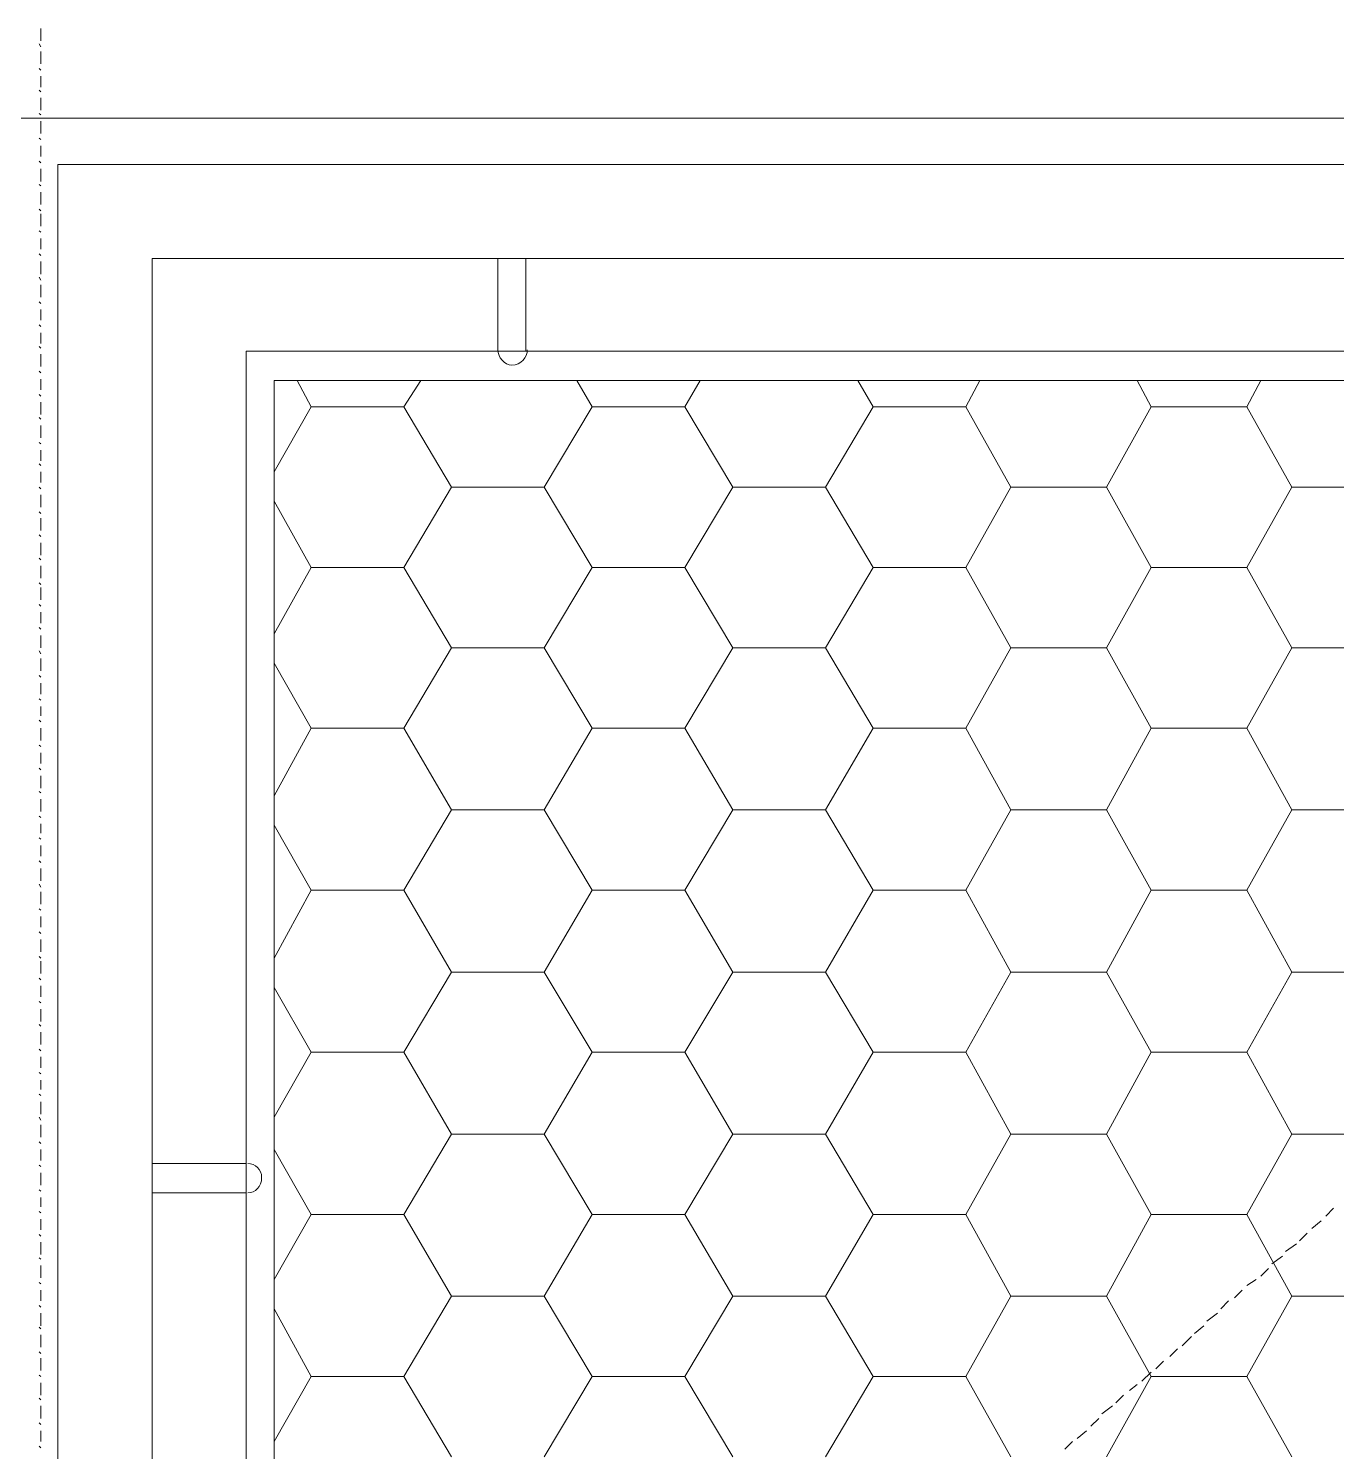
# Model space of a CAD drawing. Header units: millimetres. Extents: x 2928 to 3112, y 1220 to 1280.
# Drawn here: x 3055.361 to 3056.762, y 1266.627 to 1268.151 of the extents above; entities that cross this region are included whole.
import ezdxf

# ---------------------------------------------------------------- set-up
doc = ezdxf.new("R2010")
doc.units = ezdxf.units.MM

msp = doc.modelspace()

# ---------------------------------------------------------------- linework, layer by layer
at = {"color": 252, "linetype": 'Continuous', "lineweight": 13, "true_color": 0x989898}
for points in [[(3055.37452, 1268.15136), (3055.37452, 1268.13813), (3055.37452, 1268.13813)], [(3055.37452, 1268.13151), (3055.37287, 1268.13482), (3055.37287, 1268.13482)], [(3055.37452, 1268.12655), (3055.37452, 1268.11332), (3055.37452, 1268.11332)], [(3055.37452, 1268.1067), (3055.37287, 1268.10836), (3055.37287, 1268.10836)], [(3055.37452, 1268.10009), (3055.37452, 1268.08851), (3055.37452, 1268.08851)], [(3055.37452, 1268.08355), (3055.37287, 1268.0852), (3055.37287, 1268.0852)], [(3055.37452, 1268.07693), (3055.37452, 1268.0637), (3055.37452, 1268.0637)], [(3055.37452, 1268.05874), (3055.37287, 1268.06039), (3055.37287, 1268.06039)], [(3055.37452, 1268.05212), (3055.37452, 1268.03889), (3055.37452, 1268.03889)], [(3055.37452, 1268.03227), (3055.37287, 1268.03393), (3055.37287, 1268.03393)], [(3055.37452, 1268.02566), (3055.37452, 1268.01408), (3055.37452, 1268.01408)], [(3055.37452, 1268.00746), (3055.37287, 1268.00912), (3055.37287, 1268.00912)], [(3055.37452, 1268.00085), (3055.37452, 1267.98762), (3055.37452, 1267.98762)], [(3055.37452, 1267.98265), (3055.37287, 1267.98431), (3055.37287, 1267.98431)], [(3055.37452, 1267.97604), (3055.37452, 1267.96281), (3055.37452, 1267.96281)], [(3055.37452, 1267.95619), (3055.37287, 1267.95784), (3055.37287, 1267.95784)], [(3055.37452, 1267.95288), (3055.37452, 1267.93965), (3055.37452, 1267.93965)], [(3055.37452, 1267.93303), (3055.37287, 1267.93469), (3055.37287, 1267.93469)], [(3055.37452, 1267.92642), (3055.37452, 1267.91484), (3055.37452, 1267.91484)], [(3055.37452, 1267.90822), (3055.37287, 1267.90988), (3055.37287, 1267.90988)], [(3055.37452, 1267.90161), (3055.37452, 1267.88838), (3055.37452, 1267.88838)], [(3055.37452, 1267.88176), (3055.37287, 1267.88507), (3055.37287, 1267.88507)], [(3055.37452, 1267.8768), (3055.37452, 1267.86357), (3055.37452, 1267.86357)], [(3055.37452, 1267.85695), (3055.37287, 1267.85861), (3055.37287, 1267.85861)], [(3055.37452, 1267.85034), (3055.37452, 1267.83876), (3055.37452, 1267.83876)], [(3055.37452, 1267.83214), (3055.37287, 1267.8338), (3055.37287, 1267.8338)], [(3055.37452, 1267.82553), (3055.37452, 1267.81395), (3055.37452, 1267.81395)], [(3055.37452, 1267.80899), (3055.37287, 1267.81064), (3055.37287, 1267.81064)], [(3055.37452, 1267.80237), (3055.37452, 1267.78914), (3055.37452, 1267.78914)], [(3055.37452, 1267.78252), (3055.37287, 1267.78418), (3055.37287, 1267.78418)], [(3055.37452, 1267.77591), (3055.37452, 1267.76433), (3055.37452, 1267.76433)], [(3055.37452, 1267.75771), (3055.37287, 1267.75937), (3055.37287, 1267.75937)], [(3055.37452, 1267.7511), (3055.37452, 1267.73786), (3055.37452, 1267.73786)], [(3055.37452, 1267.7329), (3055.37287, 1267.73456), (3055.37287, 1267.73456)], [(3055.37452, 1267.72629), (3055.37452, 1267.71305), (3055.37452, 1267.71305)], [(3055.37452, 1267.70644), (3055.37287, 1267.70809), (3055.37287, 1267.70809)], [(3055.37452, 1267.69982), (3055.37452, 1267.68824), (3055.37452, 1267.68824)], [(3055.37452, 1267.68328), (3055.37287, 1267.68494), (3055.37287, 1267.68494)], [(3055.37452, 1267.67667), (3055.37452, 1267.66509), (3055.37452, 1267.66509)], [(3055.37452, 1267.65847), (3055.37287, 1267.66013), (3055.37287, 1267.66013)], [(3055.37452, 1267.65186), (3055.37452, 1267.63862), (3055.37452, 1267.63862)], [(3055.37452, 1267.63201), (3055.37287, 1267.63366), (3055.37287, 1267.63366)], [(3055.37452, 1267.62705), (3055.37452, 1267.61381), (3055.37452, 1267.61381)], [(3055.37452, 1267.6072), (3055.37287, 1267.60885), (3055.37287, 1267.60885)], [(3055.37452, 1267.60058), (3055.37452, 1267.58735), (3055.37452, 1267.58735)], [(3055.37452, 1267.58239), (3055.37287, 1267.58404), (3055.37287, 1267.58404)], [(3055.37452, 1267.57577), (3055.37452, 1267.56254), (3055.37452, 1267.56254)], [(3055.37452, 1267.55593), (3055.37287, 1267.55758), (3055.37287, 1267.55758)], [(3055.37452, 1267.55262), (3055.37452, 1267.53939), (3055.37452, 1267.53939)], [(3055.37452, 1267.53277), (3055.37287, 1267.53442), (3055.37287, 1267.53442)], [(3055.37452, 1267.52615), (3055.37452, 1267.51458), (3055.37452, 1267.51458)], [(3055.37452, 1267.50796), (3055.37287, 1267.50961), (3055.37287, 1267.50961)], [(3055.37452, 1267.50134), (3055.37452, 1267.48811), (3055.37452, 1267.48811)], [(3055.37452, 1267.4815), (3055.37287, 1267.4848), (3055.37287, 1267.4848)], [(3055.37452, 1267.47653), (3055.37452, 1267.4633), (3055.37452, 1267.4633)], [(3055.37452, 1267.45669), (3055.37287, 1267.45834), (3055.37287, 1267.45834)], [(3055.37452, 1267.45007), (3055.37452, 1267.43849), (3055.37452, 1267.43849)], [(3055.37452, 1267.43188), (3055.37287, 1267.43353), (3055.37287, 1267.43353)], [(3055.37452, 1267.42526), (3055.37452, 1267.41534), (3055.37452, 1267.41534)], [(3055.37452, 1267.40872), (3055.37287, 1267.41037), (3055.37287, 1267.41037)], [(3055.37452, 1267.4021), (3055.37452, 1267.38887), (3055.37452, 1267.38887)], [(3055.37452, 1267.38226), (3055.37287, 1267.38391), (3055.37287, 1267.38391)], [(3055.37452, 1267.37564), (3055.37452, 1267.36406), (3055.37452, 1267.36406)], [(3055.37452, 1267.35745), (3055.37287, 1267.3591), (3055.37287, 1267.3591)], [(3055.37452, 1267.35083), (3055.37452, 1267.3376), (3055.37452, 1267.3376)], [(3055.37452, 1267.33264), (3055.37287, 1267.33429), (3055.37287, 1267.33429)], [(3055.37452, 1267.32602), (3055.37452, 1267.31279), (3055.37452, 1267.31279)], [(3055.37452, 1267.30617), (3055.37287, 1267.30783), (3055.37287, 1267.30783)], [(3055.37452, 1267.29956), (3055.37452, 1267.28963), (3055.37452, 1267.28963)], [(3055.37452, 1267.28302), (3055.37287, 1267.28467), (3055.37287, 1267.28467)], [(3055.37452, 1267.2764), (3055.37452, 1267.26482), (3055.37452, 1267.26482)], [(3055.37452, 1267.25821), (3055.37287, 1267.25986), (3055.37287, 1267.25986)], [(3055.37452, 1267.25159), (3055.37452, 1267.23836), (3055.37452, 1267.23836)], [(3055.37452, 1267.23174), (3055.37287, 1267.23505), (3055.37287, 1267.23505)], [(3055.37452, 1267.22678), (3055.37452, 1267.21355), (3055.37452, 1267.21355)], [(3055.37452, 1267.20693), (3055.37287, 1267.20859), (3055.37287, 1267.20859)], [(3055.37452, 1267.20032), (3055.37452, 1267.18874), (3055.37452, 1267.18874)], [(3055.37452, 1267.18212), (3055.37287, 1267.18378), (3055.37287, 1267.18378)], [(3055.37452, 1267.17551), (3055.37452, 1267.16228), (3055.37452, 1267.16228)], [(3055.37452, 1267.15566), (3055.37287, 1267.15731), (3055.37287, 1267.15731)], [(3055.37452, 1267.15235), (3055.37452, 1267.13912), (3055.37452, 1267.13912)], [(3055.37452, 1267.1325), (3055.37287, 1267.13416), (3055.37287, 1267.13416)], [(3055.37452, 1267.12589), (3055.37452, 1267.11431), (3055.37452, 1267.11431)], [(3055.37452, 1267.10769), (3055.37287, 1267.10935), (3055.37287, 1267.10935)], [(3055.37452, 1267.10108), (3055.37452, 1267.08785), (3055.37452, 1267.08785)], [(3055.37452, 1267.08288), (3055.37287, 1267.08454), (3055.37287, 1267.08454)], [(3055.37452, 1267.07627), (3055.37452, 1267.06304), (3055.37452, 1267.06304)], [(3055.37452, 1267.05642), (3055.37287, 1267.05807), (3055.37287, 1267.05807)], [(3055.37452, 1267.0498), (3055.37452, 1267.03823), (3055.37452, 1267.03823)], [(3055.37452, 1267.03161), (3055.37287, 1267.03327), (3055.37287, 1267.03327)], [(3055.37452, 1267.025), (3055.37452, 1267.01507), (3055.37452, 1267.01507)], [(3055.37452, 1267.00846), (3055.37287, 1267.01011), (3055.37287, 1267.01011)], [(3055.37452, 1267.00184), (3055.37452, 1266.98861), (3055.37452, 1266.98861)], [(3055.37452, 1266.98199), (3055.37287, 1266.9853), (3055.37287, 1266.9853)], [(3055.37452, 1266.97703), (3055.37452, 1266.9638), (3055.37452, 1266.9638)], [(3055.37452, 1266.95718), (3055.37287, 1266.95884), (3055.37287, 1266.95884)], [(3055.37452, 1266.95057), (3055.37452, 1266.93899), (3055.37452, 1266.93899)], [(3055.37452, 1266.93237), (3055.37287, 1266.93403), (3055.37287, 1266.93403)], [(3055.37452, 1266.92576), (3055.37452, 1266.91252), (3055.37452, 1266.91252)], [(3055.37452, 1266.90591), (3055.37287, 1266.90756), (3055.37287, 1266.90756)], [(3055.37452, 1266.89929), (3055.37452, 1266.88937), (3055.37452, 1266.88937)], [(3055.37452, 1266.88275), (3055.37287, 1266.88441), (3055.37287, 1266.88441)], [(3055.37452, 1266.87614), (3055.37452, 1266.86456), (3055.37452, 1266.86456)], [(3055.37452, 1266.85794), (3055.37287, 1266.8596), (3055.37287, 1266.8596)], [(3055.37452, 1266.85133), (3055.37452, 1266.83809), (3055.37452, 1266.83809)], [(3055.37452, 1266.83313), (3055.37287, 1266.83479), (3055.37287, 1266.83479)], [(3055.37452, 1266.82652), (3055.37452, 1266.81328), (3055.37452, 1266.81328)], [(3055.37452, 1266.80667), (3055.37287, 1266.80832), (3055.37287, 1266.80832)], [(3055.37452, 1266.80005), (3055.37452, 1266.78847), (3055.37452, 1266.78847)], [(3055.37452, 1266.78186), (3055.37287, 1266.78351), (3055.37287, 1266.78351)], [(3055.37452, 1266.77524), (3055.37452, 1266.76201), (3055.37452, 1266.76201)], [(3055.37452, 1266.7587), (3055.37287, 1266.76036), (3055.37287, 1266.76036)], [(3055.37452, 1266.75209), (3055.37452, 1266.73886), (3055.37452, 1266.73886)], [(3055.37452, 1266.73224), (3055.37287, 1266.73389), (3055.37287, 1266.73389)], [(3055.37452, 1266.72728), (3055.37452, 1266.71405), (3055.37452, 1266.71405)], [(3055.37452, 1266.70743), (3055.37287, 1266.70908), (3055.37287, 1266.70908)], [(3055.37452, 1266.70081), (3055.37452, 1266.68758), (3055.37452, 1266.68758)], [(3055.37452, 1266.68262), (3055.37287, 1266.68427), (3055.37287, 1266.68427)], [(3055.37452, 1266.676), (3055.37452, 1266.66277), (3055.37452, 1266.66277)], [(3055.37452, 1266.65616), (3055.37287, 1266.65781), (3055.37287, 1266.65781)], [(3055.37452, 1266.64954), (3055.37452, 1266.63796), (3055.37452, 1266.63796)], [(3055.37452, 1266.63135), (3055.37287, 1266.633), (3055.37287, 1266.633)]]:
    msp.add_lwpolyline(points, dxfattribs=at)
at = {"color": 7, "linetype": 'Continuous', "lineweight": 5, "true_color": 0x000007}
for points in [[(3058.27562, 1268.05543), (3052.47342, 1268.05543), (3052.47342, 1268.05543)], [(3058.02586, 1268.00581), (3055.39271, 1268.00581), (3055.39271, 1268.00581)], [(3055.39271, 1263.34156), (3055.39271, 1268.00581), (3055.39271, 1268.00581)], [(3058.02586, 1267.90492), (3055.49361, 1267.90492), (3055.49361, 1267.90492)], [(3055.49361, 1265.20395), (3055.49361, 1267.90492), (3055.49361, 1267.90492)], [(3055.8641, 1267.90492), (3055.8641, 1267.80568), (3055.8641, 1267.80568)], [(3055.89387, 1267.80568), (3055.89387, 1267.90492), (3055.8641, 1267.90492)], [(3055.49361, 1266.93568), (3055.5945, 1266.93568), (3055.5945, 1266.93568)], [(3055.5945, 1266.90425), (3055.49361, 1266.90425), (3055.49361, 1266.93568)], [(3056.74568, 1266.87448), (3056.73575, 1266.86621), (3056.73575, 1266.86621)], [(3056.75891, 1266.88771), (3056.75064, 1266.87944), (3056.75064, 1266.87944)], [(3056.73079, 1266.86125), (3056.72252, 1266.85298), (3056.72252, 1266.85298)], [(3056.71921, 1266.84967), (3056.70764, 1266.8414), (3056.70764, 1266.8414)], [(3056.70433, 1266.83644), (3056.69275, 1266.82817), (3056.69275, 1266.82817)], [(3056.68944, 1266.82321), (3056.68117, 1266.81494), (3056.68117, 1266.81494)], [(3056.66132, 1266.80005), (3056.65305, 1266.79178), (3056.65305, 1266.79178)], [(3056.67621, 1266.81163), (3056.66629, 1266.80501), (3056.66629, 1266.80501)], [(3056.64644, 1266.78847), (3056.63817, 1266.7802), (3056.63817, 1266.7802)], [(3056.63486, 1266.77524), (3056.62328, 1266.76697), (3056.62328, 1266.76697)], [(3056.61997, 1266.76201), (3056.61005, 1266.75374), (3056.61005, 1266.75374)], [(3056.59186, 1266.7372), (3056.58359, 1266.72893), (3056.58359, 1266.72893)], [(3056.60674, 1266.75043), (3056.59682, 1266.74051), (3056.59682, 1266.74051)], [(3056.57697, 1266.72397), (3056.5687, 1266.7157), (3056.5687, 1266.7157)], [(3056.56374, 1266.71239), (3056.55381, 1266.70247), (3056.55381, 1266.70247)], [(3056.54885, 1266.69916), (3056.54058, 1266.69254), (3056.54058, 1266.69254)], [(3056.52239, 1266.676), (3056.51081, 1266.66773), (3056.51081, 1266.66773)], [(3056.53397, 1266.68758), (3056.5257, 1266.67931), (3056.5257, 1266.67931)], [(3056.5075, 1266.66277), (3056.49923, 1266.6545), (3056.49923, 1266.6545)], [(3056.49427, 1266.64954), (3056.48435, 1266.64127), (3056.48435, 1266.64127)], [(3056.47938, 1266.63796), (3056.47111, 1266.62969), (3056.47111, 1266.62969)]]:
    msp.add_lwpolyline(points, dxfattribs=at)
for points in [[(3057.92332, 1267.80568), (3055.5945, 1267.80568), (3055.5945, 1265.30319), (3057.92332, 1265.30319)], [(3055.62427, 1265.33627), (3057.89354, 1265.33627), (3057.89354, 1267.77425), (3055.62427, 1267.77425)]]:
    msp.add_lwpolyline(points, close=True, dxfattribs=at)
at = {"color": 9, "linetype": 'Continuous', "lineweight": 13, "true_color": 0xbababa}
for points in [[(3055.66397, 1267.74613), (3055.64908, 1267.77425), (3055.64908, 1267.77425)], [(3055.76321, 1267.74613), (3055.7814, 1267.77425), (3055.7814, 1267.77425)], [(3055.96499, 1267.74613), (3055.94845, 1267.77425), (3055.94845, 1267.77425)], [(3056.06423, 1267.74613), (3056.08077, 1267.77425), (3056.08077, 1267.77425)], [(3056.26602, 1267.74613), (3056.24948, 1267.77425), (3056.24948, 1267.77425)], [(3056.36526, 1267.74613), (3056.38015, 1267.77425), (3056.38015, 1267.77425)], [(3056.56374, 1267.74613), (3056.54885, 1267.77425), (3056.54885, 1267.77425)], [(3056.66629, 1267.74613), (3056.68117, 1267.77425), (3056.68117, 1267.77425)], [(3055.62427, 1267.67667), (3055.66397, 1267.74613), (3055.66397, 1267.74613)], [(3055.66397, 1267.74613), (3055.76321, 1267.74613), (3055.76321, 1267.74613)], [(3055.81448, 1267.66013), (3055.76321, 1267.74613), (3055.76321, 1267.74613)], [(3055.91372, 1267.66013), (3055.96499, 1267.74613), (3055.96499, 1267.74613)], [(3055.96499, 1267.74613), (3056.06423, 1267.74613), (3056.06423, 1267.74613)], [(3056.11551, 1267.66013), (3056.06423, 1267.74613), (3056.06423, 1267.74613)], [(3056.21475, 1267.66013), (3056.26602, 1267.74613), (3056.26602, 1267.74613)], [(3056.26602, 1267.74613), (3056.36526, 1267.74613), (3056.36526, 1267.74613)], [(3056.41323, 1267.66013), (3056.36526, 1267.74613), (3056.36526, 1267.74613)], [(3056.51577, 1267.66013), (3056.56374, 1267.74613), (3056.56374, 1267.74613)], [(3056.56374, 1267.74613), (3056.66629, 1267.74613), (3056.66629, 1267.74613)], [(3056.71425, 1267.66013), (3056.66629, 1267.74613), (3056.66629, 1267.74613)], [(3055.76321, 1267.57412), (3055.81448, 1267.66013), (3055.81448, 1267.66013)], [(3055.81448, 1267.66013), (3055.91372, 1267.66013), (3055.91372, 1267.66013)], [(3055.96499, 1267.57412), (3055.91372, 1267.66013), (3055.91372, 1267.66013)], [(3056.06423, 1267.57412), (3056.11551, 1267.66013), (3056.11551, 1267.66013)], [(3056.11551, 1267.66013), (3056.21475, 1267.66013), (3056.21475, 1267.66013)], [(3056.26602, 1267.57412), (3056.21475, 1267.66013), (3056.21475, 1267.66013)], [(3056.36526, 1267.57412), (3056.41323, 1267.66013), (3056.41323, 1267.66013)], [(3056.41323, 1267.66013), (3056.51577, 1267.66013), (3056.51577, 1267.66013)], [(3056.56374, 1267.57412), (3056.51577, 1267.66013), (3056.51577, 1267.66013)], [(3056.66629, 1267.57412), (3056.71425, 1267.66013), (3056.71425, 1267.66013)], [(3056.71425, 1267.66013), (3056.81349, 1267.66013), (3056.81349, 1267.66013)], [(3055.66397, 1267.57412), (3055.62427, 1267.64524), (3055.62427, 1267.64524)], [(3055.62427, 1267.503), (3055.66397, 1267.57412), (3055.66397, 1267.57412)], [(3055.66397, 1267.57412), (3055.76321, 1267.57412), (3055.76321, 1267.57412)], [(3055.81448, 1267.48811), (3055.76321, 1267.57412), (3055.76321, 1267.57412)], [(3055.91372, 1267.48811), (3055.96499, 1267.57412), (3055.96499, 1267.57412)], [(3055.96499, 1267.57412), (3056.06423, 1267.57412), (3056.06423, 1267.57412)], [(3056.11551, 1267.48811), (3056.06423, 1267.57412), (3056.06423, 1267.57412)], [(3056.21475, 1267.48811), (3056.26602, 1267.57412), (3056.26602, 1267.57412)], [(3056.26602, 1267.57412), (3056.36526, 1267.57412), (3056.36526, 1267.57412)], [(3056.41323, 1267.48811), (3056.36526, 1267.57412), (3056.36526, 1267.57412)], [(3056.51577, 1267.48811), (3056.56374, 1267.57412), (3056.56374, 1267.57412)], [(3056.56374, 1267.57412), (3056.66629, 1267.57412), (3056.66629, 1267.57412)], [(3056.71425, 1267.48811), (3056.66629, 1267.57412), (3056.66629, 1267.57412)], [(3055.76321, 1267.4021), (3055.81448, 1267.48811), (3055.81448, 1267.48811)], [(3055.81448, 1267.48811), (3055.91372, 1267.48811), (3055.91372, 1267.48811)], [(3055.96499, 1267.4021), (3055.91372, 1267.48811), (3055.91372, 1267.48811)], [(3056.06423, 1267.4021), (3056.11551, 1267.48811), (3056.11551, 1267.48811)], [(3056.11551, 1267.48811), (3056.21475, 1267.48811), (3056.21475, 1267.48811)], [(3056.26602, 1267.4021), (3056.21475, 1267.48811), (3056.21475, 1267.48811)], [(3056.36526, 1267.4021), (3056.41323, 1267.48811), (3056.41323, 1267.48811)], [(3056.41323, 1267.48811), (3056.51577, 1267.48811), (3056.51577, 1267.48811)], [(3056.56374, 1267.4021), (3056.51577, 1267.48811), (3056.51577, 1267.48811)], [(3056.66629, 1267.4021), (3056.71425, 1267.48811), (3056.71425, 1267.48811)], [(3056.71425, 1267.48811), (3056.81349, 1267.48811), (3056.81349, 1267.48811)], [(3055.66397, 1267.4021), (3055.62427, 1267.47157), (3055.62427, 1267.47157)], [(3055.62427, 1267.32933), (3055.66397, 1267.4021), (3055.66397, 1267.4021)], [(3055.66397, 1267.4021), (3055.76321, 1267.4021), (3055.76321, 1267.4021)], [(3055.81448, 1267.31444), (3055.76321, 1267.4021), (3055.76321, 1267.4021)], [(3055.91372, 1267.31444), (3055.96499, 1267.4021), (3055.96499, 1267.4021)], [(3055.96499, 1267.4021), (3056.06423, 1267.4021), (3056.06423, 1267.4021)], [(3056.11551, 1267.31444), (3056.06423, 1267.4021), (3056.06423, 1267.4021)], [(3056.21475, 1267.31444), (3056.26602, 1267.4021), (3056.26602, 1267.4021)], [(3056.26602, 1267.4021), (3056.36526, 1267.4021), (3056.36526, 1267.4021)], [(3056.41323, 1267.31444), (3056.36526, 1267.4021), (3056.36526, 1267.4021)], [(3056.51577, 1267.31444), (3056.56374, 1267.4021), (3056.56374, 1267.4021)], [(3056.56374, 1267.4021), (3056.66629, 1267.4021), (3056.66629, 1267.4021)], [(3056.71425, 1267.31444), (3056.66629, 1267.4021), (3056.66629, 1267.4021)], [(3055.76321, 1267.22844), (3055.81448, 1267.31444), (3055.81448, 1267.31444)], [(3055.81448, 1267.31444), (3055.91372, 1267.31444), (3055.91372, 1267.31444)], [(3055.96499, 1267.22844), (3055.91372, 1267.31444), (3055.91372, 1267.31444)], [(3056.06423, 1267.22844), (3056.11551, 1267.31444), (3056.11551, 1267.31444)], [(3056.11551, 1267.31444), (3056.21475, 1267.31444), (3056.21475, 1267.31444)], [(3056.26602, 1267.22844), (3056.21475, 1267.31444), (3056.21475, 1267.31444)], [(3056.36526, 1267.22844), (3056.41323, 1267.31444), (3056.41323, 1267.31444)], [(3056.41323, 1267.31444), (3056.51577, 1267.31444), (3056.51577, 1267.31444)], [(3056.56374, 1267.22844), (3056.51577, 1267.31444), (3056.51577, 1267.31444)], [(3056.66629, 1267.22844), (3056.71425, 1267.31444), (3056.71425, 1267.31444)], [(3056.71425, 1267.31444), (3056.81349, 1267.31444), (3056.81349, 1267.31444)], [(3055.66397, 1267.22844), (3055.62427, 1267.2979), (3055.62427, 1267.2979)], [(3055.62427, 1267.15566), (3055.66397, 1267.22844), (3055.66397, 1267.22844)], [(3055.66397, 1267.22844), (3055.76321, 1267.22844), (3055.76321, 1267.22844)], [(3055.81448, 1267.14077), (3055.76321, 1267.22844), (3055.76321, 1267.22844)], [(3055.91372, 1267.14077), (3055.96499, 1267.22844), (3055.96499, 1267.22844)], [(3055.96499, 1267.22844), (3056.06423, 1267.22844), (3056.06423, 1267.22844)], [(3056.11551, 1267.14077), (3056.06423, 1267.22844), (3056.06423, 1267.22844)], [(3056.21475, 1267.14077), (3056.26602, 1267.22844), (3056.26602, 1267.22844)], [(3056.26602, 1267.22844), (3056.36526, 1267.22844), (3056.36526, 1267.22844)], [(3056.41323, 1267.14077), (3056.36526, 1267.22844), (3056.36526, 1267.22844)], [(3056.51577, 1267.14077), (3056.56374, 1267.22844), (3056.56374, 1267.22844)], [(3056.56374, 1267.22844), (3056.66629, 1267.22844), (3056.66629, 1267.22844)], [(3056.71425, 1267.14077), (3056.66629, 1267.22844), (3056.66629, 1267.22844)], [(3055.76321, 1267.05477), (3055.81448, 1267.14077), (3055.81448, 1267.14077)], [(3055.81448, 1267.14077), (3055.91372, 1267.14077), (3055.91372, 1267.14077)], [(3055.96499, 1267.05477), (3055.91372, 1267.14077), (3055.91372, 1267.14077)], [(3056.06423, 1267.05477), (3056.11551, 1267.14077), (3056.11551, 1267.14077)], [(3056.11551, 1267.14077), (3056.21475, 1267.14077), (3056.21475, 1267.14077)], [(3056.26602, 1267.05477), (3056.21475, 1267.14077), (3056.21475, 1267.14077)], [(3056.36526, 1267.05477), (3056.41323, 1267.14077), (3056.41323, 1267.14077)], [(3056.41323, 1267.14077), (3056.51577, 1267.14077), (3056.51577, 1267.14077)], [(3056.56374, 1267.05477), (3056.51577, 1267.14077), (3056.51577, 1267.14077)], [(3056.66629, 1267.05477), (3056.71425, 1267.14077), (3056.71425, 1267.14077)], [(3056.71425, 1267.14077), (3056.81349, 1267.14077), (3056.81349, 1267.14077)], [(3055.66397, 1267.05477), (3055.62427, 1267.12423), (3055.62427, 1267.12423)], [(3055.62427, 1266.9853), (3055.66397, 1267.05477), (3055.66397, 1267.05477)], [(3055.66397, 1267.05477), (3055.76321, 1267.05477), (3055.76321, 1267.05477)], [(3055.81448, 1266.96711), (3055.76321, 1267.05477), (3055.76321, 1267.05477)], [(3055.91372, 1266.96711), (3055.96499, 1267.05477), (3055.96499, 1267.05477)], [(3055.96499, 1267.05477), (3056.06423, 1267.05477), (3056.06423, 1267.05477)], [(3056.11551, 1266.96711), (3056.06423, 1267.05477), (3056.06423, 1267.05477)], [(3056.21475, 1266.96711), (3056.26602, 1267.05477), (3056.26602, 1267.05477)], [(3056.26602, 1267.05477), (3056.36526, 1267.05477), (3056.36526, 1267.05477)], [(3056.41323, 1266.96711), (3056.36526, 1267.05477), (3056.36526, 1267.05477)], [(3056.51577, 1266.96711), (3056.56374, 1267.05477), (3056.56374, 1267.05477)], [(3056.56374, 1267.05477), (3056.66629, 1267.05477), (3056.66629, 1267.05477)], [(3056.71425, 1266.96711), (3056.66629, 1267.05477), (3056.66629, 1267.05477)], [(3055.76321, 1266.8811), (3055.81448, 1266.96711), (3055.81448, 1266.96711)], [(3055.81448, 1266.96711), (3055.91372, 1266.96711), (3055.91372, 1266.96711)], [(3055.96499, 1266.8811), (3055.91372, 1266.96711), (3055.91372, 1266.96711)], [(3056.06423, 1266.8811), (3056.11551, 1266.96711), (3056.11551, 1266.96711)], [(3056.11551, 1266.96711), (3056.21475, 1266.96711), (3056.21475, 1266.96711)], [(3056.26602, 1266.8811), (3056.21475, 1266.96711), (3056.21475, 1266.96711)], [(3056.36526, 1266.8811), (3056.41323, 1266.96711), (3056.41323, 1266.96711)], [(3056.41323, 1266.96711), (3056.51577, 1266.96711), (3056.51577, 1266.96711)], [(3056.56374, 1266.8811), (3056.51577, 1266.96711), (3056.51577, 1266.96711)], [(3056.66629, 1266.8811), (3056.71425, 1266.96711), (3056.71425, 1266.96711)], [(3056.71425, 1266.96711), (3056.81349, 1266.96711), (3056.81349, 1266.96711)], [(3055.66397, 1266.8811), (3055.62427, 1266.95057), (3055.62427, 1266.95057)], [(3055.62427, 1266.81163), (3055.66397, 1266.8811), (3055.66397, 1266.8811)], [(3055.66397, 1266.8811), (3055.76321, 1266.8811), (3055.76321, 1266.8811)], [(3055.81448, 1266.79344), (3055.76321, 1266.8811), (3055.76321, 1266.8811)], [(3055.91372, 1266.79344), (3055.96499, 1266.8811), (3055.96499, 1266.8811)], [(3055.96499, 1266.8811), (3056.06423, 1266.8811), (3056.06423, 1266.8811)], [(3056.11551, 1266.79344), (3056.06423, 1266.8811), (3056.06423, 1266.8811)], [(3056.21475, 1266.79344), (3056.26602, 1266.8811), (3056.26602, 1266.8811)], [(3056.26602, 1266.8811), (3056.36526, 1266.8811), (3056.36526, 1266.8811)], [(3056.41323, 1266.79344), (3056.36526, 1266.8811), (3056.36526, 1266.8811)], [(3056.51577, 1266.79344), (3056.56374, 1266.8811), (3056.56374, 1266.8811)], [(3056.56374, 1266.8811), (3056.66629, 1266.8811), (3056.66629, 1266.8811)], [(3056.71425, 1266.79344), (3056.66629, 1266.8811), (3056.66629, 1266.8811)], [(3055.76321, 1266.70743), (3055.81448, 1266.79344), (3055.81448, 1266.79344)], [(3055.81448, 1266.79344), (3055.91372, 1266.79344), (3055.91372, 1266.79344)], [(3055.96499, 1266.70743), (3055.91372, 1266.79344), (3055.91372, 1266.79344)], [(3056.06423, 1266.70743), (3056.11551, 1266.79344), (3056.11551, 1266.79344)], [(3056.11551, 1266.79344), (3056.21475, 1266.79344), (3056.21475, 1266.79344)], [(3056.26602, 1266.70743), (3056.21475, 1266.79344), (3056.21475, 1266.79344)], [(3056.36526, 1266.70743), (3056.41323, 1266.79344), (3056.41323, 1266.79344)], [(3056.41323, 1266.79344), (3056.51577, 1266.79344), (3056.51577, 1266.79344)], [(3056.56374, 1266.70743), (3056.51577, 1266.79344), (3056.51577, 1266.79344)], [(3056.66629, 1266.70743), (3056.71425, 1266.79344), (3056.71425, 1266.79344)], [(3056.71425, 1266.79344), (3056.81349, 1266.79344), (3056.81349, 1266.79344)], [(3055.66397, 1266.70743), (3055.62427, 1266.7802), (3055.62427, 1266.7802)], [(3055.62427, 1266.63796), (3055.66397, 1266.70743), (3055.66397, 1266.70743)], [(3055.66397, 1266.70743), (3055.76321, 1266.70743), (3055.76321, 1266.70743)], [(3055.81448, 1266.62142), (3055.76321, 1266.70743), (3055.76321, 1266.70743)], [(3055.91372, 1266.62142), (3055.96499, 1266.70743), (3055.96499, 1266.70743)], [(3055.96499, 1266.70743), (3056.06423, 1266.70743), (3056.06423, 1266.70743)], [(3056.11551, 1266.62142), (3056.06423, 1266.70743), (3056.06423, 1266.70743)], [(3056.21475, 1266.62142), (3056.26602, 1266.70743), (3056.26602, 1266.70743)], [(3056.26602, 1266.70743), (3056.36526, 1266.70743), (3056.36526, 1266.70743)], [(3056.41323, 1266.62142), (3056.36526, 1266.70743), (3056.36526, 1266.70743)], [(3056.51577, 1266.62142), (3056.56374, 1266.70743), (3056.56374, 1266.70743)], [(3056.56374, 1266.70743), (3056.66629, 1266.70743), (3056.66629, 1266.70743)], [(3056.71425, 1266.62142), (3056.66629, 1266.70743), (3056.66629, 1266.70743)]]:
    msp.add_lwpolyline(points, dxfattribs=at)
at = {"color": 7, "linetype": 'Continuous', "lineweight": 5, "true_color": 0x000007}
for points in [[(3055.8641, 1267.80733), (3055.8641, 1267.79906), (3055.87072, 1267.79079), (3055.87899, 1267.79079), (3055.87899, 1267.79079), (3055.88891, 1267.79079), (3055.89553, 1267.79906), (3055.89553, 1267.80733)], [(3055.59615, 1266.90425), (3055.60442, 1266.90425), (3055.61104, 1266.91087), (3055.61104, 1266.92079), (3055.61104, 1266.92079), (3055.61104, 1266.92906), (3055.60442, 1266.93568), (3055.59615, 1266.93568)]]:
    msp.add_open_spline(points, degree=3, knots=[0, 0, 0, 0, 0.125, 0.125, 0.125, 0.125001, 1, 1, 1, 1], dxfattribs=at)

doc.saveas('drawing.dxf')
